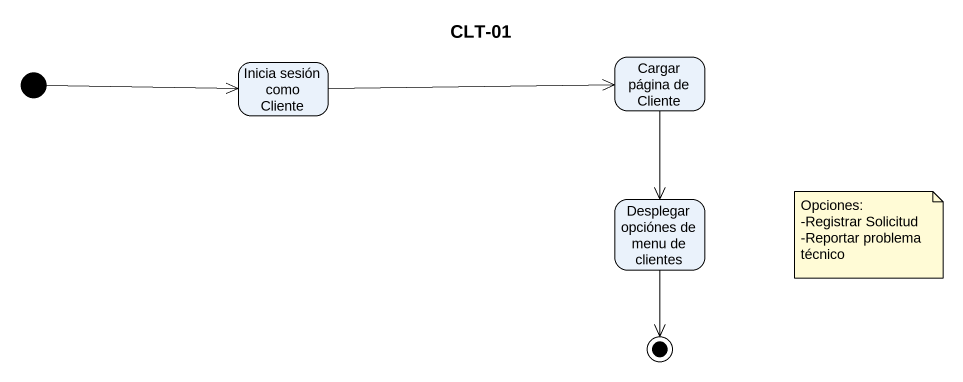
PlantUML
@startuml
title CLT-01
hide empty description
state "Inicia sesión como Cliente" as Inicia_sesión_como_Cliente
state "Cargar página de Cliente" as Cargar_página_de_Cliente
state "Desplegar opciónes de menu de clientes" as Desplegar_opciónes_de_menu
[*] -right-> Inicia_sesión_como_Cliente
Inicia_sesión_como_Cliente -right-> Cargar_página_de_Cliente
Cargar_página_de_Cliente --> Desplegar_opciónes_de_menu
Desplegar_opciónes_de_menu --> [*]
note as N1
  Opciones:
  -Registrar Solicitud
  -Reportar problema técnico
end note
@enduml
